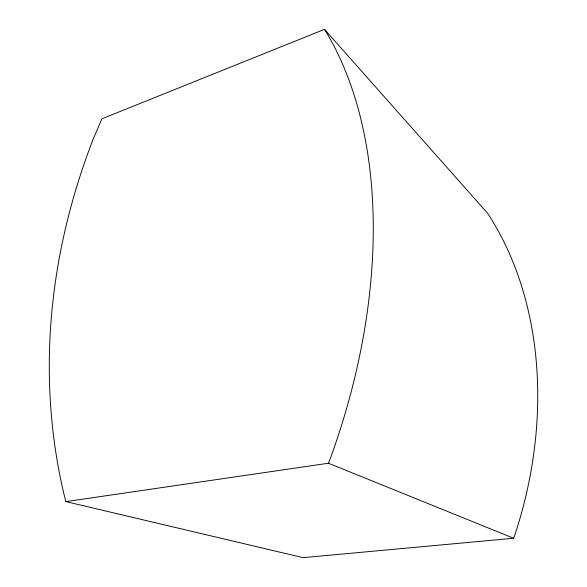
<?xml version="1.0" encoding="UTF-8"?>
<svg xmlns="http://www.w3.org/2000/svg" width="587" height="587" viewBox="0 0 587 587"><rect width="100%" height="100%" fill="white"/><g stroke="black" fill="none" stroke-linecap="round" stroke-linejoin="round"><path stroke-width="0.88" d="M513.64 538.257L515.056 534.287A359.926 276.69 -68.3 0 0 488.993 215.385L487.261 212.868L324.508 29.35L101.918 118.801L93.516 138.29A779.932 644.042 -24.1 0 0 63.88 493.799L65.913 501.606L303.09 557.65L513.64 538.257L328.478 463.231L65.913 501.606M328.478 463.231L330.686 457.522A486.52 301.358 -65.6 0 0 326.145 31.977L324.508 29.35"/></g></svg>
